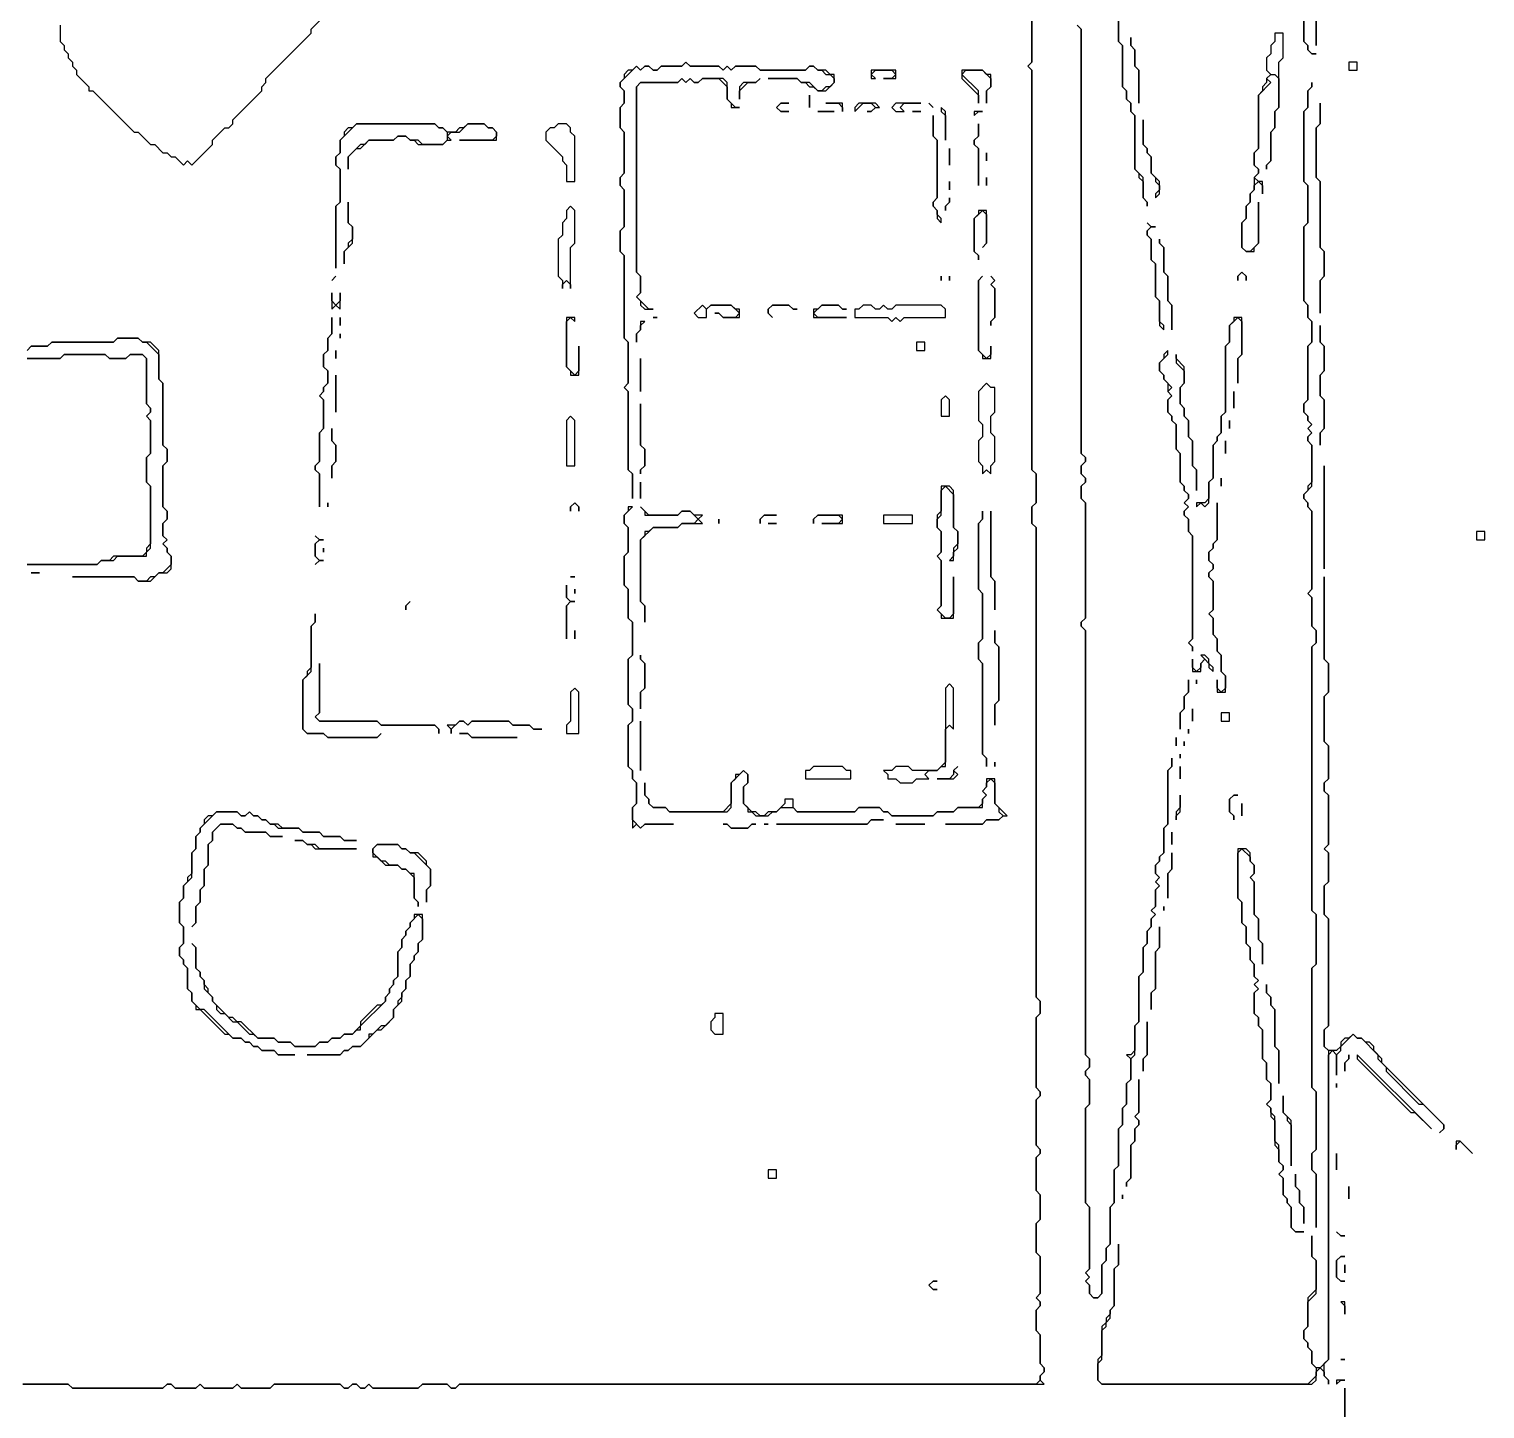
# Model space of a CAD drawing. Header units: metres. Extents: x 0 to 3575, y 1 to 2763.
# Drawn here: x 1473.5 to 1827, y 1626 to 1961 of the extents above; entities that cross this region are included whole.
import ezdxf

# ---------------------------------------------------------------- set-up
doc = ezdxf.new("R2010")
doc.units = ezdxf.units.M

msp = doc.modelspace()

# ---------------------------------------------------------------- linework, layer by layer
for points in [[(1738, 1968), (1738, 1958), (1739, 1957), (1739, 1947), (1740, 1946), (1740, 1944), (1741, 1943), (1741, 1941), (1742, 1940), (1742, 1927), (1743, 1926), (1743, 1925), (1744, 1924), (1744, 1920), (1745, 1919), (1745, 1918), (1745, 1919), (1744, 1920), (1744, 1925), (1742, 1927), (1742, 1940), (1741, 1941), (1741, 1943), (1740, 1944), (1740, 1946), (1739, 1947), (1739, 1957), (1738, 1958), (1738, 1968)], [(1717, 1964), (1717, 1953), (1716, 1952), (1717, 1951), (1717, 1854), (1718, 1853), (1718, 1846), (1717, 1845), (1717, 1841), (1718, 1840), (1718, 1726), (1719, 1725), (1719, 1722), (1718, 1721), (1718, 1704), (1719, 1703), (1719, 1702), (1718, 1701), (1718, 1690), (1719, 1689), (1719, 1688), (1718, 1687), (1718, 1679), (1719, 1678), (1719, 1672), (1718, 1671), (1718, 1664), (1719, 1663), (1719, 1654), (1718, 1653), (1719, 1652), (1719, 1651), (1718, 1650), (1718, 1645), (1719, 1644), (1719, 1637), (1720, 1636), (1720, 1635), (1719, 1634), (1719, 1633), (1718, 1632), (1578, 1632), (1577, 1631), (1576, 1631), (1575, 1632), (1569, 1632), (1568, 1631), (1557, 1631), (1556, 1632), (1555, 1631), (1554, 1631), (1553, 1632), (1552, 1632), (1551, 1631), (1550, 1631), (1549, 1632), (1533, 1632), (1532, 1631), (1525, 1631), (1524, 1632), (1523, 1631), (1516, 1631), (1515, 1632), (1514, 1631), (1509, 1631), (1508, 1632), (1507, 1632), (1506, 1631), (1484, 1631), (1483, 1632), (1472, 1632)], [(1472, 1632), (1483, 1632), (1484, 1631), (1506, 1631), (1507, 1632), (1508, 1632), (1509, 1631), (1514, 1631), (1515, 1632), (1516, 1631), (1523, 1631), (1524, 1632), (1525, 1631), (1532, 1631), (1533, 1632), (1549, 1632), (1550, 1631), (1551, 1631), (1552, 1632), (1553, 1632), (1554, 1631), (1555, 1631), (1556, 1632), (1557, 1631), (1568, 1631), (1569, 1632), (1575, 1632), (1576, 1631), (1577, 1631), (1578, 1632), (1720, 1632), (1719, 1633), (1719, 1634), (1720, 1635), (1720, 1636), (1719, 1637), (1719, 1644), (1718, 1645), (1718, 1650), (1719, 1651), (1719, 1652), (1718, 1653), (1719, 1654), (1719, 1663), (1718, 1664), (1718, 1671), (1719, 1672), (1719, 1678), (1718, 1679), (1718, 1687), (1719, 1688), (1719, 1689), (1718, 1690), (1718, 1701), (1719, 1702), (1719, 1703), (1718, 1704), (1718, 1721), (1719, 1722), (1719, 1725), (1718, 1726), (1718, 1840), (1717, 1841), (1717, 1845), (1718, 1846), (1718, 1853), (1717, 1854), (1717, 1951), (1716, 1952), (1717, 1953), (1717, 1964)], [(1481, 1962), (1481, 1958), (1482, 1957), (1482, 1956), (1483, 1955), (1483, 1954), (1484, 1953), (1484, 1952), (1485, 1951), (1485, 1950), (1488, 1947), (1488, 1946), (1489, 1946), (1499, 1936), (1500, 1936), (1503, 1933), (1504, 1933), (1506, 1931), (1507, 1931), (1508, 1930), (1509, 1930), (1511, 1928), (1512, 1929), (1513, 1928), (1518, 1933), (1518, 1934), (1521, 1937), (1522, 1937), (1523, 1938), (1523, 1939), (1530, 1946), (1530, 1947), (1531, 1948), (1531, 1949), (1542, 1960), (1542, 1961), (1544, 1963)], [(1728, 1962), (1729, 1961), (1729, 1858), (1730, 1857), (1730, 1856), (1729, 1855), (1729, 1853), (1730, 1852), (1730, 1851), (1729, 1850), (1729, 1847), (1730, 1846), (1730, 1818), (1729, 1817), (1729, 1816), (1730, 1815), (1730, 1712), (1731, 1711), (1731, 1709), (1730, 1708), (1730, 1707), (1731, 1706), (1731, 1700), (1730, 1699), (1730, 1676), (1731, 1675), (1731, 1660), (1730, 1659), (1731, 1658), (1730, 1657), (1731, 1656), (1731, 1654), (1732, 1653), (1733, 1653), (1734, 1654), (1734, 1661), (1735, 1662), (1735, 1665), (1736, 1666), (1736, 1675), (1737, 1676), (1737, 1684), (1738, 1685), (1738, 1694), (1739, 1695), (1739, 1699), (1740, 1700), (1740, 1705), (1741, 1706), (1741, 1711), (1742, 1712), (1742, 1719), (1743, 1720), (1743, 1731), (1744, 1732), (1744, 1738), (1745, 1739), (1745, 1742), (1746, 1743), (1746, 1745), (1747, 1746), (1746, 1747), (1747, 1748), (1747, 1752), (1748, 1753), (1747, 1754), (1748, 1755), (1747, 1756), (1747, 1758), (1748, 1759), (1748, 1760), (1749, 1761), (1749, 1767), (1750, 1768), (1750, 1781), (1751, 1782), (1751, 1784), (1751, 1782), (1750, 1781), (1750, 1768), (1749, 1767), (1749, 1761), (1748, 1760), (1748, 1759), (1747, 1758), (1747, 1756), (1748, 1755), (1747, 1754), (1748, 1753), (1747, 1752), (1747, 1748), (1746, 1747), (1747, 1746), (1746, 1745), (1746, 1743), (1745, 1742), (1745, 1739), (1744, 1738), (1744, 1732), (1743, 1731), (1743, 1720), (1742, 1719), (1742, 1713), (1741, 1712), (1740, 1712), (1741, 1711), (1741, 1706), (1740, 1705), (1740, 1700), (1739, 1699), (1739, 1695), (1738, 1694), (1738, 1685), (1737, 1684), (1737, 1676), (1736, 1675), (1736, 1666), (1735, 1665), (1735, 1662), (1734, 1661), (1734, 1654), (1733, 1653), (1732, 1653), (1731, 1654), (1731, 1656), (1730, 1657), (1731, 1658), (1730, 1659), (1731, 1660), (1731, 1675), (1730, 1676), (1730, 1699), (1731, 1700), (1731, 1706), (1730, 1707), (1730, 1708), (1731, 1709), (1731, 1711), (1730, 1712), (1730, 1815), (1729, 1816), (1729, 1817), (1730, 1818), (1730, 1846), (1729, 1847), (1729, 1850), (1730, 1851), (1730, 1852), (1729, 1853), (1729, 1855), (1730, 1856), (1730, 1857), (1729, 1858), (1729, 1961), (1728, 1962)], [(1783, 1963), (1783, 1958), (1784, 1957), (1784, 1956), (1785, 1955), (1786, 1955), (1785, 1955), (1784, 1956), (1784, 1957), (1783, 1958), (1783, 1963)], [(1473, 1883), (1474, 1884), (1478, 1884), (1479, 1885), (1494, 1885), (1495, 1886), (1500, 1886), (1501, 1885), (1502, 1885), (1505, 1882), (1505, 1876), (1506, 1875), (1506, 1860), (1507, 1859), (1507, 1856), (1506, 1855), (1506, 1845), (1507, 1844), (1507, 1842), (1506, 1841), (1506, 1838), (1507, 1837), (1506, 1836), (1507, 1835), (1507, 1834), (1508, 1833), (1508, 1831), (1506, 1829), (1505, 1829), (1504, 1828), (1503, 1828), (1502, 1827), (1500, 1827), (1499, 1828), (1484, 1828), (1499, 1828), (1500, 1827), (1503, 1827), (1505, 1829), (1507, 1829), (1508, 1830), (1508, 1833), (1507, 1834), (1507, 1835), (1506, 1836), (1507, 1837), (1506, 1838), (1506, 1841), (1507, 1842), (1507, 1844), (1506, 1845), (1506, 1855), (1507, 1856), (1507, 1859), (1506, 1860), (1506, 1875), (1505, 1876), (1505, 1883), (1503, 1885), (1501, 1885), (1500, 1886), (1495, 1886), (1494, 1885), (1479, 1885), (1478, 1884), (1474, 1884), (1473, 1883)], [(1473, 1831), (1490, 1831), (1491, 1832), (1494, 1832), (1495, 1833), (1502, 1833), (1502, 1834), (1503, 1835), (1503, 1850), (1502, 1851), (1502, 1857), (1503, 1858), (1503, 1866), (1502, 1867), (1503, 1868), (1503, 1869), (1502, 1870), (1502, 1881), (1501, 1882), (1498, 1882), (1497, 1881), (1493, 1881), (1492, 1882), (1482, 1882), (1481, 1881), (1473, 1881), (1481, 1881), (1482, 1882), (1492, 1882), (1493, 1881), (1497, 1881), (1498, 1882), (1501, 1882), (1502, 1881), (1502, 1870), (1503, 1869), (1503, 1868), (1502, 1867), (1503, 1866), (1503, 1858), (1502, 1857), (1502, 1851), (1503, 1850), (1503, 1836), (1502, 1835), (1502, 1834), (1501, 1833), (1494, 1833), (1493, 1832), (1491, 1832), (1490, 1831), (1473, 1831)], [(1793, 1624), (1793, 1631), (1793, 1624)]]:
    msp.add_lwpolyline(points)
for points in [[(1786, 1964), (1786, 1957)], [(1741, 1959), (1741, 1957), (1742, 1956), (1742, 1952), (1743, 1951), (1743, 1943), (1743, 1951), (1742, 1952), (1742, 1956), (1741, 1957)], [(1776, 1960), (1776, 1958), (1775, 1957), (1775, 1955), (1774, 1954), (1774, 1951), (1775, 1950), (1774, 1949), (1774, 1948), (1773, 1947), (1773, 1946), (1772, 1945), (1772, 1932), (1771, 1931), (1771, 1928), (1772, 1927), (1772, 1926), (1771, 1925), (1771, 1922), (1770, 1921), (1770, 1919), (1769, 1918), (1769, 1915), (1768, 1914), (1768, 1908), (1769, 1907), (1771, 1907), (1771, 1908), (1772, 1909), (1772, 1919), (1772, 1909), (1770, 1907), (1769, 1907), (1768, 1908), (1768, 1914), (1769, 1915), (1769, 1918), (1770, 1919), (1770, 1921), (1771, 1922), (1771, 1923), (1772, 1924), (1773, 1923), (1773, 1921), (1773, 1924), (1772, 1924), (1771, 1925), (1772, 1926), (1772, 1927), (1771, 1928), (1771, 1931), (1772, 1932), (1772, 1945), (1775, 1948), (1774, 1949), (1775, 1950), (1776, 1950), (1777, 1949), (1777, 1942), (1776, 1941), (1776, 1937), (1775, 1936), (1775, 1929), (1774, 1928), (1774, 1927), (1774, 1928), (1775, 1929), (1775, 1936), (1776, 1937), (1776, 1941), (1777, 1942), (1777, 1953), (1778, 1954), (1778, 1960)], [(1633, 1953), (1632, 1952), (1627, 1952), (1626, 1951), (1625, 1951), (1624, 1952), (1623, 1952), (1622, 1951), (1621, 1952), (1620, 1951), (1619, 1951), (1618, 1950), (1618, 1949), (1617, 1948), (1617, 1947), (1618, 1946), (1618, 1943), (1617, 1942), (1617, 1937), (1618, 1936), (1618, 1926), (1617, 1925), (1617, 1923), (1618, 1922), (1618, 1913), (1617, 1912), (1617, 1907), (1618, 1906), (1618, 1886), (1619, 1885), (1619, 1875), (1618, 1874), (1619, 1873), (1619, 1854), (1620, 1853), (1620, 1847), (1620, 1853), (1619, 1854), (1619, 1873), (1618, 1874), (1619, 1875), (1619, 1885), (1618, 1886), (1618, 1906), (1617, 1907), (1617, 1912), (1618, 1913), (1618, 1922), (1617, 1923), (1617, 1925), (1618, 1926), (1618, 1936), (1617, 1937), (1617, 1942), (1618, 1943), (1618, 1946), (1617, 1947), (1617, 1948), (1621, 1952), (1622, 1951), (1623, 1952), (1624, 1952), (1625, 1951), (1626, 1951), (1627, 1952), (1632, 1952), (1633, 1953), (1634, 1952), (1641, 1952), (1642, 1951), (1643, 1952), (1644, 1951), (1645, 1952), (1650, 1952), (1651, 1951), (1662, 1951), (1663, 1952), (1664, 1952), (1665, 1951), (1666, 1951), (1667, 1950), (1668, 1950), (1669, 1949), (1669, 1948), (1668, 1947), (1667, 1947), (1666, 1946), (1665, 1946), (1663, 1948), (1661, 1948), (1660, 1949), (1653, 1949), (1660, 1949), (1661, 1948), (1662, 1948), (1663, 1947), (1664, 1947), (1665, 1946), (1667, 1946), (1669, 1948), (1669, 1950), (1668, 1950), (1667, 1951), (1665, 1951), (1664, 1952), (1663, 1952), (1662, 1951), (1651, 1951), (1650, 1952), (1645, 1952), (1644, 1951), (1643, 1952), (1642, 1951), (1641, 1952), (1634, 1952)], [(1794, 1953), (1794, 1951), (1796, 1951), (1796, 1953)], [(1632, 1949), (1631, 1948), (1622, 1948), (1621, 1947), (1621, 1902), (1622, 1901), (1622, 1897), (1621, 1896), (1622, 1895), (1622, 1894), (1623, 1893), (1625, 1893), (1624, 1893), (1621, 1896), (1622, 1897), (1622, 1901), (1621, 1902), (1621, 1947), (1622, 1948), (1631, 1948), (1632, 1949), (1633, 1948), (1634, 1949), (1635, 1948), (1636, 1948), (1637, 1949), (1641, 1949), (1643, 1947), (1643, 1944), (1644, 1943), (1644, 1942), (1646, 1942), (1645, 1942), (1643, 1944), (1643, 1948), (1642, 1949), (1637, 1949), (1636, 1948), (1635, 1948), (1634, 1949), (1633, 1948)], [(1651, 1949), (1650, 1948), (1647, 1948), (1646, 1947), (1646, 1944), (1646, 1946), (1648, 1948), (1650, 1948)], [(1678, 1951), (1678, 1949), (1679, 1949), (1678, 1950), (1679, 1951), (1683, 1951), (1684, 1950), (1683, 1949), (1681, 1949), (1684, 1949), (1684, 1951)], [(1700, 1951), (1700, 1949), (1704, 1945), (1704, 1943), (1704, 1946), (1700, 1950), (1701, 1951), (1705, 1951), (1707, 1949), (1707, 1947), (1706, 1946), (1706, 1943), (1706, 1946), (1707, 1947), (1707, 1950), (1706, 1950), (1705, 1951)], [(1785, 1948), (1785, 1947), (1784, 1946), (1784, 1942), (1783, 1941), (1783, 1924), (1784, 1923), (1784, 1914), (1783, 1913), (1783, 1895), (1784, 1894), (1784, 1891), (1785, 1890), (1785, 1885), (1784, 1884), (1784, 1871), (1783, 1870), (1783, 1868), (1784, 1867), (1784, 1866), (1785, 1865), (1784, 1864), (1785, 1863), (1784, 1862), (1784, 1861), (1785, 1860), (1785, 1851), (1784, 1850), (1784, 1849), (1783, 1848), (1783, 1847), (1784, 1846), (1784, 1845), (1785, 1844), (1785, 1825), (1784, 1824), (1785, 1823), (1785, 1816), (1786, 1815), (1786, 1812), (1785, 1811), (1785, 1747), (1786, 1746), (1786, 1734), (1785, 1733), (1785, 1704), (1786, 1703), (1786, 1689), (1785, 1688), (1785, 1684), (1786, 1683), (1786, 1670), (1786, 1683), (1785, 1684), (1785, 1688), (1786, 1689), (1786, 1703), (1785, 1704), (1785, 1733), (1786, 1734), (1786, 1746), (1785, 1747), (1785, 1811), (1786, 1812), (1786, 1815), (1785, 1816), (1785, 1823), (1784, 1824), (1785, 1825), (1785, 1844), (1784, 1845), (1784, 1846), (1783, 1847), (1783, 1848), (1785, 1850), (1785, 1860), (1784, 1861), (1784, 1862), (1785, 1863), (1784, 1864), (1785, 1865), (1784, 1866), (1784, 1867), (1783, 1868), (1783, 1870), (1784, 1871), (1784, 1884), (1785, 1885), (1785, 1890), (1784, 1891), (1784, 1894), (1783, 1895), (1783, 1913), (1784, 1914), (1784, 1923), (1783, 1924), (1783, 1941), (1784, 1942), (1784, 1946), (1785, 1947)], [(1663, 1945), (1663, 1942)], [(1656, 1943), (1655, 1942), (1656, 1941), (1658, 1941), (1656, 1941), (1655, 1942), (1656, 1943), (1658, 1943)], [(1665, 1944)], [(1665, 1941), (1669, 1941)], [(1667, 1943), (1670, 1943), (1671, 1942), (1671, 1941), (1671, 1943)], [(1675, 1943), (1674, 1942), (1674, 1941), (1676, 1943), (1678, 1943), (1679, 1942), (1678, 1941), (1677, 1941), (1678, 1941), (1679, 1942), (1680, 1942), (1679, 1943)], [(1684, 1943), (1683, 1942), (1684, 1941), (1686, 1941), (1685, 1942), (1686, 1943), (1690, 1943)], [(1688, 1941), (1690, 1941)], [(1692, 1943), (1693, 1942)], [(1695, 1942), (1695, 1941), (1696, 1940), (1696, 1934), (1696, 1941)], [(1703, 1941), (1703, 1940), (1704, 1941), (1705, 1941)], [(1787, 1943), (1787, 1938), (1786, 1937), (1786, 1925), (1787, 1924), (1787, 1908), (1788, 1907), (1788, 1901), (1787, 1900), (1787, 1892), (1787, 1900), (1788, 1901), (1788, 1907), (1787, 1908), (1787, 1924), (1786, 1925), (1786, 1937), (1787, 1938)], [(1553, 1938), (1552, 1937), (1551, 1937), (1550, 1936), (1550, 1935), (1549, 1934), (1549, 1931), (1548, 1930), (1548, 1928), (1549, 1927), (1549, 1919), (1548, 1918), (1548, 1903), (1548, 1918), (1549, 1919), (1549, 1927), (1548, 1928), (1548, 1930), (1549, 1931), (1549, 1934), (1553, 1938), (1572, 1938), (1573, 1937), (1574, 1937), (1575, 1936), (1575, 1934), (1574, 1933), (1569, 1933), (1568, 1934), (1566, 1934), (1565, 1935), (1563, 1935), (1562, 1934), (1556, 1934), (1555, 1933), (1554, 1933), (1551, 1930), (1551, 1927), (1551, 1930), (1553, 1932), (1554, 1932), (1556, 1934), (1562, 1934), (1563, 1935), (1565, 1935), (1566, 1934), (1567, 1934), (1568, 1933), (1574, 1933), (1575, 1934), (1576, 1934), (1575, 1935), (1576, 1936), (1578, 1936), (1580, 1938), (1584, 1938), (1585, 1937), (1586, 1937), (1587, 1936), (1587, 1935), (1586, 1934), (1578, 1934), (1587, 1934), (1587, 1936), (1586, 1937), (1585, 1937), (1584, 1938), (1580, 1938), (1579, 1937), (1578, 1937), (1577, 1936), (1575, 1936), (1574, 1937), (1573, 1937), (1572, 1938)], [(1602, 1938), (1601, 1937), (1600, 1937), (1599, 1936), (1599, 1934), (1603, 1930), (1603, 1929), (1604, 1928), (1604, 1924), (1606, 1924), (1606, 1935), (1605, 1936), (1605, 1937), (1604, 1938)], [(1693, 1940), (1693, 1935), (1694, 1934), (1694, 1920), (1693, 1919), (1693, 1918), (1694, 1917), (1694, 1915), (1695, 1914), (1695, 1915), (1694, 1916), (1694, 1917), (1693, 1918), (1693, 1919), (1694, 1920), (1694, 1934), (1693, 1935)], [(1704, 1938), (1704, 1935), (1703, 1934), (1703, 1933), (1704, 1932), (1704, 1923), (1704, 1932), (1703, 1933), (1703, 1934), (1704, 1935)], [(1744, 1939), (1744, 1933), (1745, 1932), (1745, 1931), (1746, 1930), (1746, 1926), (1747, 1925), (1747, 1924), (1748, 1923), (1748, 1922), (1747, 1921), (1747, 1920), (1748, 1921), (1748, 1924), (1746, 1926), (1746, 1930), (1745, 1931), (1745, 1932), (1744, 1933)], [(1706, 1937)], [(1697, 1932), (1697, 1928)], [(1706, 1931), (1706, 1929)], [(1697, 1924), (1697, 1922)], [(1706, 1925), (1706, 1923)], [(1697, 1920), (1697, 1919), (1696, 1918), (1696, 1917), (1696, 1918), (1697, 1919)], [(1551, 1919), (1551, 1914), (1552, 1913), (1552, 1910), (1551, 1909), (1551, 1908), (1550, 1907), (1550, 1904), (1550, 1907), (1552, 1909), (1552, 1913), (1551, 1914)], [(1605, 1918), (1604, 1917), (1604, 1915), (1603, 1914), (1603, 1911), (1602, 1910), (1602, 1901), (1603, 1900), (1603, 1898), (1603, 1899), (1604, 1900), (1605, 1899), (1605, 1898), (1605, 1908), (1606, 1909), (1606, 1917)], [(1704, 1917), (1704, 1916), (1703, 1915), (1703, 1907), (1704, 1906), (1704, 1905), (1704, 1906), (1703, 1907), (1703, 1915), (1705, 1917), (1706, 1916), (1706, 1909), (1705, 1908), (1706, 1909), (1706, 1917)], [(1745, 1914), (1746, 1913), (1745, 1912), (1745, 1911), (1746, 1910), (1746, 1905), (1747, 1904), (1747, 1896), (1748, 1895), (1748, 1889), (1749, 1888), (1749, 1889), (1748, 1890), (1748, 1895), (1747, 1896), (1747, 1904), (1746, 1905), (1746, 1910), (1745, 1911), (1745, 1912), (1746, 1913), (1747, 1913), (1746, 1913)], [(1748, 1910), (1748, 1909), (1749, 1908), (1749, 1902), (1750, 1901), (1750, 1895), (1751, 1894), (1751, 1888), (1751, 1894), (1750, 1895), (1750, 1901), (1749, 1902), (1749, 1908), (1748, 1909)], [(1706, 1906)], [(1695, 1903)], [(1706, 1904)], [(1768, 1902), (1767, 1901), (1767, 1900), (1767, 1901), (1768, 1902), (1769, 1901), (1769, 1900), (1769, 1901)], [(1548, 1901), (1547, 1900)], [(1695, 1901), (1695, 1900)], [(1697, 1901), (1697, 1900)], [(1705, 1901), (1704, 1900), (1704, 1883), (1705, 1882), (1705, 1881), (1707, 1881), (1707, 1884), (1707, 1882), (1706, 1881), (1704, 1883), (1704, 1900)], [(1707, 1901), (1708, 1900), (1707, 1899), (1708, 1898), (1708, 1891), (1707, 1890), (1707, 1889), (1707, 1890), (1708, 1891), (1708, 1898), (1707, 1899), (1708, 1900)], [(1547, 1897), (1547, 1893), (1548, 1894), (1549, 1893), (1549, 1897), (1549, 1895), (1548, 1894), (1547, 1895)], [(1637, 1894), (1635, 1892), (1636, 1891), (1638, 1891), (1638, 1893), (1639, 1894), (1644, 1894), (1646, 1892), (1645, 1891), (1642, 1891), (1641, 1892), (1640, 1892), (1641, 1892), (1642, 1891), (1646, 1891), (1646, 1893), (1645, 1893), (1644, 1894), (1639, 1894), (1638, 1893)], [(1654, 1894), (1653, 1893), (1653, 1892), (1654, 1891), (1653, 1892), (1653, 1893), (1654, 1894), (1658, 1894), (1659, 1893), (1660, 1893), (1659, 1893), (1658, 1894)], [(1666, 1894), (1665, 1893), (1664, 1893), (1664, 1891), (1672, 1891), (1665, 1891), (1664, 1892), (1666, 1894), (1670, 1894), (1671, 1893), (1672, 1893), (1671, 1893), (1670, 1894)], [(1676, 1894), (1675, 1893), (1674, 1893), (1674, 1891), (1682, 1891), (1683, 1890), (1684, 1891), (1685, 1890), (1686, 1891), (1696, 1891), (1696, 1893), (1695, 1894), (1684, 1894), (1683, 1893), (1682, 1893), (1681, 1894), (1680, 1893), (1679, 1893), (1678, 1894)], [(1547, 1891), (1547, 1887), (1546, 1886), (1546, 1883), (1545, 1882), (1545, 1879), (1546, 1878), (1546, 1875), (1545, 1874), (1545, 1873), (1544, 1872), (1545, 1871), (1545, 1864), (1544, 1863), (1544, 1856), (1543, 1855), (1543, 1854), (1544, 1853), (1544, 1845), (1544, 1853), (1543, 1854), (1543, 1855), (1544, 1856), (1544, 1863), (1545, 1864), (1545, 1871), (1544, 1872), (1545, 1873), (1545, 1874), (1546, 1875), (1546, 1878), (1545, 1879), (1545, 1882), (1546, 1883), (1546, 1886), (1547, 1887)], [(1549, 1891), (1549, 1889)], [(1604, 1891), (1604, 1879), (1605, 1878), (1605, 1877), (1607, 1877), (1607, 1884), (1607, 1878), (1606, 1877), (1604, 1879), (1604, 1890), (1605, 1891), (1606, 1890), (1606, 1891)], [(1622, 1890), (1622, 1888), (1621, 1887), (1621, 1885), (1621, 1887), (1622, 1888), (1622, 1889), (1623, 1890)], [(1625, 1891), (1626, 1891)], [(1656, 1891)], [(1766, 1891), (1766, 1890), (1765, 1889), (1765, 1885), (1764, 1884), (1764, 1868), (1763, 1867), (1763, 1863), (1762, 1862), (1762, 1861), (1761, 1860), (1761, 1852), (1760, 1851), (1760, 1847), (1759, 1846), (1757, 1846), (1757, 1845), (1758, 1846), (1759, 1845), (1760, 1846), (1760, 1851), (1761, 1852), (1761, 1860), (1762, 1861), (1762, 1862), (1763, 1863), (1763, 1867), (1764, 1868), (1764, 1884), (1765, 1885), (1765, 1889), (1767, 1891), (1768, 1890), (1768, 1882), (1767, 1881), (1767, 1875), (1767, 1881), (1768, 1882), (1768, 1891)], [(1787, 1889), (1787, 1885), (1788, 1884), (1788, 1878), (1787, 1877), (1787, 1872), (1788, 1871), (1788, 1864), (1787, 1863), (1787, 1860), (1787, 1863), (1788, 1864), (1788, 1871), (1787, 1872), (1787, 1877), (1788, 1878), (1788, 1884), (1787, 1885)], [(1549, 1887), (1549, 1886)], [(1689, 1885), (1689, 1883), (1691, 1883), (1691, 1885)], [(1548, 1883), (1548, 1881)], [(1622, 1881), (1622, 1873)], [(1750, 1883), (1749, 1882), (1749, 1881), (1748, 1880), (1748, 1878), (1749, 1877), (1749, 1876), (1750, 1875), (1750, 1873), (1751, 1872), (1750, 1871), (1750, 1868), (1751, 1867), (1751, 1866), (1752, 1865), (1752, 1859), (1753, 1858), (1753, 1851), (1754, 1850), (1754, 1849), (1755, 1848), (1755, 1847), (1754, 1846), (1755, 1845), (1754, 1844), (1754, 1843), (1755, 1842), (1755, 1839), (1756, 1838), (1756, 1813), (1755, 1812), (1756, 1811), (1756, 1810), (1756, 1811), (1755, 1812), (1756, 1813), (1756, 1838), (1755, 1839), (1755, 1842), (1754, 1843), (1754, 1844), (1755, 1845), (1754, 1846), (1755, 1847), (1755, 1848), (1754, 1849), (1754, 1850), (1753, 1851), (1753, 1858), (1752, 1859), (1752, 1865), (1751, 1866), (1751, 1867), (1750, 1868), (1750, 1871), (1751, 1872), (1750, 1873), (1751, 1874), (1749, 1876), (1749, 1877), (1748, 1878), (1748, 1880), (1750, 1882)], [(1752, 1882), (1752, 1880), (1754, 1878), (1754, 1875), (1753, 1874), (1753, 1870), (1754, 1869), (1754, 1867), (1755, 1866), (1755, 1862), (1756, 1861), (1756, 1855), (1757, 1854), (1757, 1849), (1757, 1854), (1756, 1855), (1756, 1861), (1755, 1862), (1755, 1866), (1754, 1867), (1754, 1869), (1753, 1870), (1753, 1874), (1754, 1875), (1754, 1879), (1752, 1881)], [(1548, 1877), (1548, 1868)], [(1706, 1875), (1704, 1873), (1704, 1866), (1705, 1865), (1705, 1862), (1704, 1861), (1704, 1856), (1705, 1855), (1705, 1853), (1706, 1854), (1707, 1853), (1707, 1855), (1708, 1856), (1708, 1862), (1707, 1863), (1707, 1867), (1708, 1868), (1708, 1874), (1707, 1874)], [(1696, 1872), (1695, 1871), (1695, 1867), (1697, 1867), (1697, 1871)], [(1766, 1873), (1766, 1869)], [(1605, 1867), (1604, 1866), (1604, 1855), (1606, 1855), (1606, 1866)], [(1622, 1870), (1622, 1860), (1623, 1859), (1623, 1855), (1622, 1854), (1622, 1853), (1622, 1854), (1623, 1855), (1623, 1859), (1622, 1860)], [(1547, 1864), (1547, 1861), (1548, 1860), (1548, 1856), (1547, 1855), (1547, 1852), (1547, 1855), (1548, 1856), (1548, 1860), (1547, 1861)], [(1765, 1866), (1765, 1864)], [(1764, 1861), (1764, 1858)], [(1788, 1855), (1788, 1830)], [(1622, 1851), (1622, 1847)], [(1695, 1850), (1695, 1844), (1694, 1843), (1694, 1840), (1695, 1839), (1695, 1834), (1694, 1833), (1695, 1832), (1695, 1821), (1694, 1820), (1695, 1819), (1695, 1818), (1698, 1818), (1698, 1828), (1698, 1819), (1697, 1818), (1696, 1818), (1694, 1820), (1695, 1821), (1695, 1832), (1694, 1833), (1695, 1834), (1695, 1839), (1694, 1840), (1694, 1842), (1695, 1843), (1695, 1849), (1696, 1850), (1698, 1848), (1698, 1840), (1699, 1839), (1699, 1836), (1698, 1835), (1698, 1833), (1697, 1832), (1698, 1832), (1698, 1834), (1699, 1835), (1699, 1839), (1698, 1840), (1698, 1849), (1697, 1850)], [(1763, 1852), (1763, 1850)], [(1546, 1846), (1546, 1845)], [(1606, 1846), (1605, 1845), (1605, 1844), (1605, 1845), (1606, 1846), (1607, 1845), (1607, 1844), (1607, 1845)], [(1762, 1846), (1762, 1837), (1761, 1836), (1761, 1835), (1760, 1834), (1760, 1832), (1761, 1831), (1761, 1830), (1760, 1829), (1760, 1828), (1761, 1827), (1761, 1820), (1760, 1819), (1761, 1818), (1761, 1814), (1762, 1813), (1762, 1810), (1763, 1809), (1763, 1805), (1764, 1804), (1764, 1801), (1763, 1800), (1762, 1801), (1762, 1803), (1762, 1800), (1764, 1800), (1764, 1804), (1763, 1805), (1763, 1809), (1762, 1810), (1762, 1813), (1761, 1814), (1761, 1818), (1760, 1819), (1761, 1820), (1761, 1827), (1760, 1828), (1760, 1829), (1761, 1830), (1761, 1831), (1760, 1832), (1760, 1834), (1761, 1835), (1761, 1836), (1762, 1837)], [(1762, 1848)], [(1619, 1845), (1619, 1844), (1618, 1843), (1618, 1841), (1619, 1840), (1619, 1834), (1618, 1833), (1618, 1826), (1619, 1825), (1619, 1818), (1620, 1817), (1620, 1809), (1619, 1808), (1619, 1797), (1620, 1796), (1620, 1793), (1619, 1792), (1619, 1782), (1620, 1781), (1620, 1779), (1621, 1778), (1621, 1773), (1620, 1772), (1620, 1767), (1621, 1768), (1622, 1767), (1623, 1768), (1630, 1768), (1623, 1768), (1622, 1767), (1620, 1769), (1620, 1772), (1621, 1773), (1621, 1778), (1620, 1779), (1620, 1781), (1619, 1782), (1619, 1792), (1620, 1793), (1620, 1796), (1619, 1797), (1619, 1808), (1620, 1809), (1620, 1817), (1619, 1818), (1619, 1825), (1618, 1826), (1618, 1833), (1619, 1834), (1619, 1840), (1618, 1841), (1618, 1843), (1620, 1845)], [(1622, 1845), (1623, 1844), (1623, 1843), (1631, 1843), (1632, 1844), (1634, 1844), (1636, 1842), (1635, 1841), (1632, 1841), (1631, 1840), (1625, 1840), (1624, 1839), (1623, 1839), (1623, 1838), (1622, 1837), (1622, 1822), (1623, 1821), (1623, 1817), (1623, 1821), (1622, 1822), (1622, 1837), (1625, 1840), (1631, 1840), (1632, 1841), (1637, 1841), (1636, 1842), (1637, 1843), (1635, 1843), (1634, 1844), (1632, 1844), (1631, 1843), (1624, 1843)], [(1641, 1842), (1641, 1841)], [(1643, 1842)], [(1652, 1843), (1651, 1842), (1651, 1841), (1651, 1842), (1652, 1843), (1655, 1843)], [(1665, 1843), (1664, 1842), (1664, 1841), (1664, 1842), (1665, 1843), (1670, 1843), (1671, 1842), (1670, 1841), (1666, 1841), (1671, 1841), (1671, 1843)], [(1681, 1843), (1681, 1841), (1688, 1841), (1688, 1843)], [(1705, 1844), (1705, 1842), (1704, 1841), (1704, 1825), (1705, 1824), (1705, 1813), (1704, 1812), (1704, 1808), (1705, 1807), (1705, 1785), (1706, 1784), (1706, 1782), (1706, 1784), (1705, 1785), (1705, 1807), (1704, 1808), (1704, 1812), (1705, 1813), (1705, 1824), (1704, 1825), (1704, 1841), (1705, 1842)], [(1707, 1844), (1707, 1828), (1708, 1827), (1708, 1820), (1708, 1827), (1707, 1828)], [(1653, 1841), (1655, 1841)], [(1825, 1839), (1825, 1837), (1827, 1837), (1827, 1839)], [(1543, 1838), (1544, 1837), (1543, 1836), (1543, 1833), (1544, 1832), (1543, 1831), (1544, 1832), (1545, 1832), (1544, 1832), (1543, 1833), (1543, 1836), (1544, 1837), (1545, 1837), (1544, 1837)], [(1545, 1835), (1545, 1834)], [(1474, 1829), (1476, 1829)], [(1605, 1828), (1606, 1828)], [(1697, 1830)], [(1788, 1828), (1788, 1808), (1789, 1807), (1789, 1800), (1788, 1799), (1788, 1788), (1789, 1787), (1789, 1779), (1788, 1778), (1788, 1776), (1789, 1775), (1789, 1763), (1788, 1762), (1789, 1761), (1789, 1754), (1788, 1753), (1788, 1746), (1789, 1745), (1789, 1719), (1788, 1718), (1788, 1714), (1789, 1713), (1789, 1638), (1787, 1636), (1786, 1636), (1785, 1637), (1785, 1640), (1784, 1641), (1784, 1642), (1783, 1643), (1783, 1645), (1784, 1646), (1784, 1652), (1786, 1654), (1786, 1662), (1785, 1663), (1785, 1668), (1785, 1663), (1786, 1662), (1786, 1655), (1784, 1653), (1784, 1646), (1783, 1645), (1783, 1643), (1784, 1642), (1784, 1641), (1785, 1640), (1785, 1637), (1786, 1636), (1786, 1634), (1784, 1632), (1734, 1632), (1733, 1633), (1733, 1637), (1734, 1638), (1734, 1645), (1735, 1646), (1735, 1647), (1736, 1648), (1736, 1650), (1737, 1651), (1737, 1660), (1738, 1661), (1738, 1666), (1738, 1661), (1737, 1660), (1737, 1651), (1736, 1650), (1736, 1649), (1735, 1648), (1735, 1647), (1734, 1646), (1734, 1639), (1733, 1638), (1733, 1633), (1734, 1632), (1785, 1632), (1786, 1633), (1786, 1635), (1787, 1636), (1788, 1635), (1788, 1634), (1789, 1633), (1789, 1632), (1789, 1633), (1788, 1634), (1788, 1637), (1789, 1638), (1789, 1712), (1790, 1713), (1791, 1712), (1791, 1707), (1791, 1712), (1792, 1713), (1792, 1714), (1795, 1717), (1796, 1716), (1797, 1716), (1801, 1712), (1801, 1711), (1803, 1709), (1803, 1708), (1811, 1700), (1812, 1700), (1817, 1695), (1817, 1694), (1816, 1693), (1817, 1694), (1817, 1695), (1802, 1710), (1802, 1711), (1800, 1713), (1800, 1714), (1799, 1715), (1798, 1715), (1797, 1716), (1796, 1716), (1795, 1717), (1794, 1716), (1793, 1716), (1792, 1715), (1792, 1714), (1791, 1713), (1789, 1713), (1788, 1714), (1788, 1718), (1789, 1719), (1789, 1745), (1788, 1746), (1788, 1753), (1789, 1754), (1789, 1761), (1788, 1762), (1789, 1763), (1789, 1775), (1788, 1776), (1788, 1778), (1789, 1779), (1789, 1787), (1788, 1788), (1788, 1799), (1789, 1800), (1789, 1807), (1788, 1808)], [(1604, 1826), (1604, 1823), (1605, 1822), (1604, 1821), (1604, 1813), (1604, 1821), (1605, 1822), (1606, 1822), (1605, 1822), (1604, 1823)], [(1606, 1825), (1606, 1824)], [(1566, 1822), (1565, 1821), (1565, 1820), (1565, 1821)], [(1568, 1822)], [(1543, 1819), (1543, 1817), (1542, 1816), (1542, 1806), (1541, 1805), (1541, 1804), (1540, 1803), (1540, 1791), (1541, 1790), (1545, 1790), (1546, 1789), (1558, 1789), (1559, 1790), (1558, 1789), (1546, 1789), (1545, 1790), (1541, 1790), (1540, 1791), (1540, 1803), (1542, 1805), (1542, 1816), (1543, 1817)], [(1568, 1820)], [(1606, 1815), (1606, 1813)], [(1708, 1815), (1708, 1812), (1709, 1811), (1709, 1798), (1708, 1797), (1708, 1792), (1708, 1797), (1709, 1798), (1709, 1811), (1708, 1812)], [(1544, 1807), (1544, 1795), (1543, 1794), (1544, 1793), (1558, 1793), (1559, 1792), (1572, 1792), (1573, 1791), (1573, 1790), (1573, 1791), (1572, 1792), (1559, 1792), (1558, 1793), (1544, 1793), (1543, 1794), (1544, 1795)], [(1622, 1809), (1622, 1808), (1623, 1807), (1623, 1801), (1622, 1800), (1622, 1796), (1622, 1800), (1623, 1801), (1623, 1807), (1622, 1808)], [(1758, 1809), (1759, 1808), (1758, 1807), (1758, 1806), (1757, 1805), (1756, 1806), (1756, 1808), (1756, 1805), (1758, 1805), (1758, 1807), (1759, 1808), (1760, 1807), (1760, 1806), (1761, 1805), (1761, 1806), (1760, 1807), (1760, 1808), (1759, 1809)], [(1755, 1803), (1755, 1800), (1754, 1799), (1754, 1796), (1753, 1795), (1753, 1791), (1753, 1795), (1754, 1796), (1754, 1799), (1755, 1800)], [(1757, 1803), (1757, 1802)], [(1606, 1801), (1605, 1800), (1605, 1793), (1604, 1792), (1604, 1790), (1607, 1790), (1607, 1800)], [(1697, 1802), (1696, 1801), (1696, 1783), (1694, 1781), (1688, 1781), (1687, 1782), (1684, 1782), (1683, 1781), (1681, 1781), (1682, 1780), (1682, 1779), (1684, 1779), (1685, 1778), (1688, 1778), (1689, 1779), (1692, 1779), (1691, 1780), (1692, 1781), (1694, 1781), (1695, 1782), (1696, 1782), (1696, 1791), (1697, 1792), (1698, 1791), (1698, 1801)], [(1756, 1796), (1756, 1793)], [(1578, 1793), (1577, 1792), (1575, 1792), (1576, 1791), (1576, 1790), (1576, 1791), (1578, 1793), (1579, 1793), (1580, 1792), (1581, 1793), (1590, 1793), (1591, 1792), (1595, 1792), (1596, 1791), (1598, 1791), (1596, 1791), (1595, 1792), (1591, 1792), (1590, 1793), (1581, 1793), (1580, 1792), (1579, 1793)], [(1622, 1793), (1622, 1781)], [(1763, 1795), (1763, 1793), (1765, 1793), (1765, 1795)], [(1578, 1790), (1580, 1790), (1581, 1789), (1592, 1789), (1581, 1789), (1580, 1790)], [(1752, 1789), (1752, 1787)], [(1755, 1791), (1755, 1790)], [(1754, 1788), (1754, 1787)], [(1664, 1782), (1663, 1781), (1662, 1781), (1662, 1779), (1673, 1779), (1673, 1781), (1672, 1781), (1671, 1782)], [(1699, 1782), (1698, 1781), (1698, 1780), (1697, 1779), (1694, 1779), (1698, 1779), (1699, 1780), (1698, 1781)], [(1708, 1783), (1708, 1782)], [(1753, 1785), (1753, 1784)], [(1753, 1782), (1753, 1779)], [(1647, 1781), (1646, 1780), (1645, 1780), (1645, 1779), (1644, 1778), (1644, 1773), (1642, 1771), (1629, 1771), (1628, 1772), (1625, 1772), (1624, 1773), (1624, 1774), (1623, 1775), (1623, 1778), (1623, 1775), (1624, 1774), (1624, 1773), (1625, 1772), (1628, 1772), (1629, 1771), (1643, 1771), (1644, 1772), (1644, 1778), (1647, 1781), (1648, 1780), (1648, 1778), (1647, 1777), (1647, 1773), (1648, 1772), (1648, 1771), (1649, 1771), (1650, 1770), (1653, 1770), (1654, 1771), (1655, 1771), (1656, 1772), (1659, 1772), (1660, 1771), (1674, 1771), (1675, 1772), (1680, 1772), (1681, 1771), (1682, 1771), (1683, 1770), (1693, 1770), (1694, 1771), (1698, 1771), (1699, 1772), (1705, 1772), (1705, 1774), (1706, 1775), (1705, 1776), (1706, 1777), (1706, 1778), (1707, 1779), (1708, 1778), (1708, 1773), (1709, 1772), (1709, 1771), (1710, 1770), (1709, 1769), (1706, 1769), (1705, 1768), (1696, 1768), (1705, 1768), (1706, 1769), (1709, 1769), (1710, 1770), (1711, 1770), (1708, 1773), (1708, 1779), (1706, 1779), (1706, 1777), (1705, 1776), (1706, 1775), (1705, 1774), (1705, 1773), (1704, 1772), (1699, 1772), (1698, 1771), (1694, 1771), (1693, 1770), (1683, 1770), (1682, 1771), (1681, 1771), (1680, 1772), (1675, 1772), (1674, 1771), (1660, 1771), (1659, 1772), (1659, 1774), (1657, 1774), (1657, 1773), (1655, 1771), (1653, 1771), (1652, 1770), (1651, 1770), (1650, 1771), (1649, 1771), (1647, 1773), (1647, 1777), (1648, 1778), (1648, 1780)], [(1753, 1775), (1753, 1772), (1752, 1771), (1752, 1769), (1752, 1770), (1753, 1771)], [(1766, 1775), (1765, 1774), (1765, 1771), (1766, 1770), (1766, 1769), (1766, 1770), (1765, 1771), (1765, 1774), (1766, 1775), (1767, 1775)], [(1768, 1773), (1768, 1770)], [(1519, 1771), (1518, 1770), (1517, 1770), (1516, 1769), (1516, 1768), (1515, 1767), (1515, 1766), (1514, 1765), (1514, 1762), (1513, 1761), (1513, 1756), (1512, 1755), (1512, 1754), (1511, 1753), (1511, 1750), (1510, 1749), (1510, 1744), (1511, 1743), (1511, 1739), (1510, 1738), (1510, 1736), (1511, 1735), (1511, 1734), (1512, 1733), (1512, 1728), (1513, 1727), (1513, 1725), (1514, 1724), (1514, 1723), (1515, 1723), (1521, 1717), (1522, 1717), (1523, 1716), (1525, 1716), (1526, 1715), (1527, 1715), (1528, 1714), (1529, 1714), (1530, 1713), (1533, 1713), (1534, 1712), (1538, 1712), (1534, 1712), (1533, 1713), (1530, 1713), (1529, 1714), (1528, 1714), (1527, 1715), (1526, 1715), (1525, 1716), (1523, 1716), (1516, 1723), (1515, 1723), (1513, 1725), (1513, 1727), (1512, 1728), (1512, 1733), (1511, 1734), (1511, 1735), (1510, 1736), (1510, 1738), (1511, 1739), (1511, 1743), (1510, 1744), (1510, 1749), (1511, 1750), (1511, 1753), (1513, 1755), (1513, 1761), (1514, 1762), (1514, 1765), (1515, 1766), (1515, 1767), (1519, 1771), (1524, 1771), (1525, 1770), (1526, 1770), (1527, 1771), (1528, 1770), (1529, 1770), (1530, 1769), (1531, 1769), (1532, 1768), (1533, 1768), (1534, 1767), (1539, 1767), (1540, 1766), (1544, 1766), (1545, 1765), (1549, 1765), (1550, 1764), (1553, 1764), (1550, 1764), (1549, 1765), (1545, 1765), (1544, 1766), (1540, 1766), (1539, 1767), (1535, 1767), (1534, 1768), (1532, 1768), (1531, 1769), (1530, 1769), (1529, 1770), (1528, 1770), (1527, 1771), (1526, 1770), (1525, 1770), (1524, 1771)], [(1520, 1768), (1518, 1766), (1518, 1764), (1517, 1763), (1517, 1758), (1516, 1757), (1516, 1753), (1515, 1752), (1515, 1749), (1514, 1748), (1514, 1744), (1513, 1743), (1514, 1744), (1514, 1748), (1515, 1749), (1515, 1752), (1516, 1753), (1516, 1757), (1517, 1758), (1517, 1763), (1518, 1764), (1518, 1766), (1520, 1768), (1523, 1768), (1524, 1767), (1525, 1767), (1526, 1766), (1531, 1766), (1532, 1765), (1535, 1765), (1532, 1765), (1531, 1766), (1526, 1766), (1525, 1767), (1524, 1767), (1523, 1768)], [(1635, 1769)], [(1642, 1768), (1643, 1768), (1644, 1767), (1648, 1767), (1649, 1768), (1650, 1768), (1649, 1768), (1648, 1767), (1644, 1767), (1643, 1768)], [(1652, 1768), (1653, 1768)], [(1678, 1769), (1677, 1768), (1655, 1768), (1677, 1768), (1678, 1769), (1681, 1769)], [(1684, 1768), (1691, 1768)], [(1538, 1764), (1540, 1764), (1541, 1763), (1542, 1763), (1543, 1762), (1553, 1762), (1544, 1762), (1543, 1763), (1541, 1763), (1540, 1764)], [(1751, 1766), (1751, 1763)], [(1558, 1763), (1557, 1762), (1557, 1760), (1558, 1760), (1560, 1758), (1563, 1758), (1564, 1757), (1565, 1757), (1567, 1755), (1567, 1750), (1568, 1749), (1568, 1748), (1568, 1749), (1567, 1750), (1567, 1756), (1566, 1756), (1565, 1757), (1564, 1757), (1563, 1758), (1561, 1758), (1560, 1759), (1559, 1759), (1557, 1761), (1557, 1762), (1558, 1763), (1563, 1763), (1564, 1762), (1565, 1762), (1566, 1761), (1567, 1761), (1571, 1757), (1571, 1753), (1570, 1752), (1570, 1749), (1570, 1752), (1571, 1753), (1571, 1757), (1570, 1758), (1570, 1759), (1568, 1761), (1566, 1761), (1565, 1762), (1564, 1762), (1563, 1763)], [(1751, 1761), (1751, 1757), (1750, 1756), (1750, 1750), (1750, 1756), (1751, 1757)], [(1767, 1762), (1767, 1750), (1768, 1749), (1768, 1744), (1769, 1743), (1769, 1739), (1770, 1738), (1770, 1735), (1771, 1734), (1771, 1731), (1772, 1730), (1771, 1729), (1772, 1728), (1771, 1727), (1771, 1722), (1772, 1721), (1772, 1719), (1773, 1718), (1773, 1711), (1774, 1710), (1774, 1706), (1775, 1705), (1775, 1701), (1774, 1700), (1775, 1699), (1775, 1697), (1776, 1696), (1776, 1690), (1777, 1689), (1777, 1686), (1778, 1685), (1778, 1684), (1777, 1683), (1778, 1682), (1778, 1678), (1779, 1677), (1779, 1676), (1780, 1675), (1780, 1670), (1781, 1669), (1783, 1669), (1781, 1669), (1780, 1670), (1780, 1675), (1779, 1676), (1779, 1677), (1778, 1678), (1778, 1682), (1777, 1683), (1778, 1684), (1778, 1685), (1777, 1686), (1777, 1690), (1776, 1691), (1776, 1697), (1775, 1698), (1775, 1699), (1774, 1700), (1775, 1701), (1775, 1705), (1774, 1706), (1774, 1710), (1773, 1711), (1773, 1718), (1772, 1719), (1772, 1721), (1771, 1722), (1771, 1727), (1772, 1728), (1771, 1729), (1772, 1730), (1771, 1731), (1771, 1734), (1770, 1735), (1770, 1738), (1769, 1739), (1769, 1743), (1768, 1744), (1768, 1749), (1767, 1750), (1767, 1761), (1768, 1762), (1770, 1760), (1770, 1759), (1771, 1758), (1771, 1756), (1770, 1755), (1771, 1754), (1771, 1746), (1772, 1745), (1772, 1740), (1773, 1739), (1773, 1734), (1773, 1739), (1772, 1740), (1772, 1745), (1771, 1746), (1771, 1754), (1770, 1755), (1771, 1756), (1771, 1758), (1770, 1759), (1770, 1761), (1769, 1762)], [(1749, 1748), (1749, 1747)], [(1567, 1746), (1567, 1745), (1566, 1744), (1566, 1743), (1565, 1742), (1565, 1741), (1564, 1740), (1564, 1738), (1563, 1737), (1563, 1731), (1562, 1730), (1562, 1729), (1561, 1728), (1561, 1727), (1560, 1726), (1560, 1725), (1559, 1724), (1558, 1724), (1554, 1720), (1554, 1719), (1552, 1717), (1550, 1717), (1549, 1716), (1547, 1716), (1546, 1715), (1544, 1715), (1543, 1714), (1538, 1714), (1537, 1715), (1534, 1715), (1533, 1716), (1529, 1716), (1525, 1720), (1524, 1720), (1523, 1721), (1522, 1721), (1518, 1725), (1518, 1726), (1517, 1727), (1517, 1728), (1516, 1729), (1516, 1730), (1515, 1731), (1515, 1732), (1514, 1733), (1514, 1738), (1513, 1739), (1514, 1738), (1514, 1733), (1515, 1732), (1515, 1731), (1516, 1730), (1516, 1728), (1518, 1726), (1518, 1725), (1519, 1724), (1519, 1723), (1520, 1722), (1521, 1722), (1523, 1720), (1524, 1720), (1527, 1717), (1528, 1717), (1529, 1716), (1533, 1716), (1534, 1715), (1537, 1715), (1538, 1714), (1543, 1714), (1544, 1715), (1546, 1715), (1547, 1716), (1549, 1716), (1550, 1717), (1552, 1717), (1553, 1718), (1554, 1718), (1554, 1719), (1560, 1725), (1560, 1726), (1561, 1727), (1561, 1728), (1562, 1729), (1562, 1730), (1563, 1731), (1563, 1737), (1564, 1738), (1564, 1740), (1565, 1741), (1565, 1742), (1566, 1743), (1566, 1744), (1568, 1746), (1569, 1745), (1569, 1740), (1568, 1739), (1568, 1737), (1567, 1736), (1567, 1735), (1566, 1734), (1566, 1731), (1565, 1730), (1565, 1728), (1564, 1727), (1564, 1726), (1563, 1725), (1563, 1724), (1562, 1723), (1562, 1721), (1560, 1719), (1559, 1719), (1557, 1717), (1556, 1717), (1556, 1716), (1554, 1714), (1552, 1714), (1551, 1713), (1550, 1713), (1549, 1712), (1541, 1712), (1549, 1712), (1550, 1713), (1551, 1713), (1552, 1714), (1554, 1714), (1558, 1718), (1559, 1718), (1562, 1721), (1562, 1723), (1564, 1725), (1564, 1727), (1565, 1728), (1565, 1730), (1566, 1731), (1566, 1734), (1567, 1735), (1567, 1736), (1568, 1737), (1568, 1739), (1569, 1740), (1569, 1746)], [(1748, 1743), (1748, 1738), (1747, 1737), (1747, 1728), (1746, 1727), (1746, 1723), (1746, 1727), (1747, 1728), (1747, 1737), (1748, 1738)], [(1774, 1729), (1774, 1727), (1775, 1726), (1775, 1724), (1776, 1723), (1776, 1714), (1777, 1713), (1777, 1705), (1777, 1713), (1776, 1714), (1776, 1723), (1775, 1724), (1775, 1726), (1774, 1727)], [(1640, 1722), (1640, 1721), (1639, 1720), (1639, 1718), (1640, 1717), (1642, 1717), (1642, 1722)], [(1745, 1720), (1745, 1712), (1744, 1711), (1744, 1708), (1744, 1711), (1745, 1712)], [(1794, 1712), (1794, 1711), (1793, 1710), (1793, 1708), (1793, 1710), (1794, 1711)], [(1796, 1712), (1796, 1711), (1809, 1698), (1810, 1698), (1814, 1694)], [(1743, 1706), (1743, 1698), (1742, 1697), (1743, 1696), (1743, 1695), (1742, 1694), (1742, 1691), (1741, 1690), (1741, 1682), (1740, 1681), (1740, 1680), (1740, 1681), (1741, 1682), (1741, 1690), (1742, 1691), (1742, 1694), (1743, 1695), (1743, 1696), (1742, 1697), (1743, 1698)], [(1791, 1705), (1791, 1704)], [(1778, 1702), (1778, 1698), (1779, 1697), (1779, 1696), (1780, 1695), (1780, 1685), (1780, 1696), (1778, 1698)], [(1820, 1691), (1820, 1689), (1820, 1690), (1821, 1691), (1824, 1688), (1821, 1691)], [(1791, 1688), (1791, 1684)], [(1821, 1687)], [(1653, 1684), (1653, 1682), (1655, 1682), (1655, 1684)], [(1781, 1683), (1781, 1680), (1782, 1679), (1782, 1676), (1783, 1675), (1783, 1671), (1783, 1675), (1782, 1676), (1782, 1679), (1781, 1680)], [(1794, 1680), (1794, 1677)], [(1739, 1678), (1739, 1677)], [(1791, 1669), (1792, 1668), (1793, 1668), (1792, 1668)], [(1792, 1663), (1791, 1662), (1791, 1658), (1792, 1657), (1793, 1657), (1792, 1657), (1791, 1658), (1791, 1662), (1792, 1663), (1793, 1663)], [(1793, 1661), (1793, 1659)], [(1693, 1657), (1692, 1656), (1693, 1655), (1694, 1655), (1693, 1655), (1692, 1656), (1693, 1657), (1694, 1657)], [(1792, 1652), (1793, 1651), (1793, 1649), (1793, 1652)], [(1792, 1638), (1793, 1638)], [(1791, 1633), (1791, 1632), (1792, 1633), (1793, 1633)]]:
    msp.add_lwpolyline(points, close=True)

doc.saveas('drawing.dxf')
